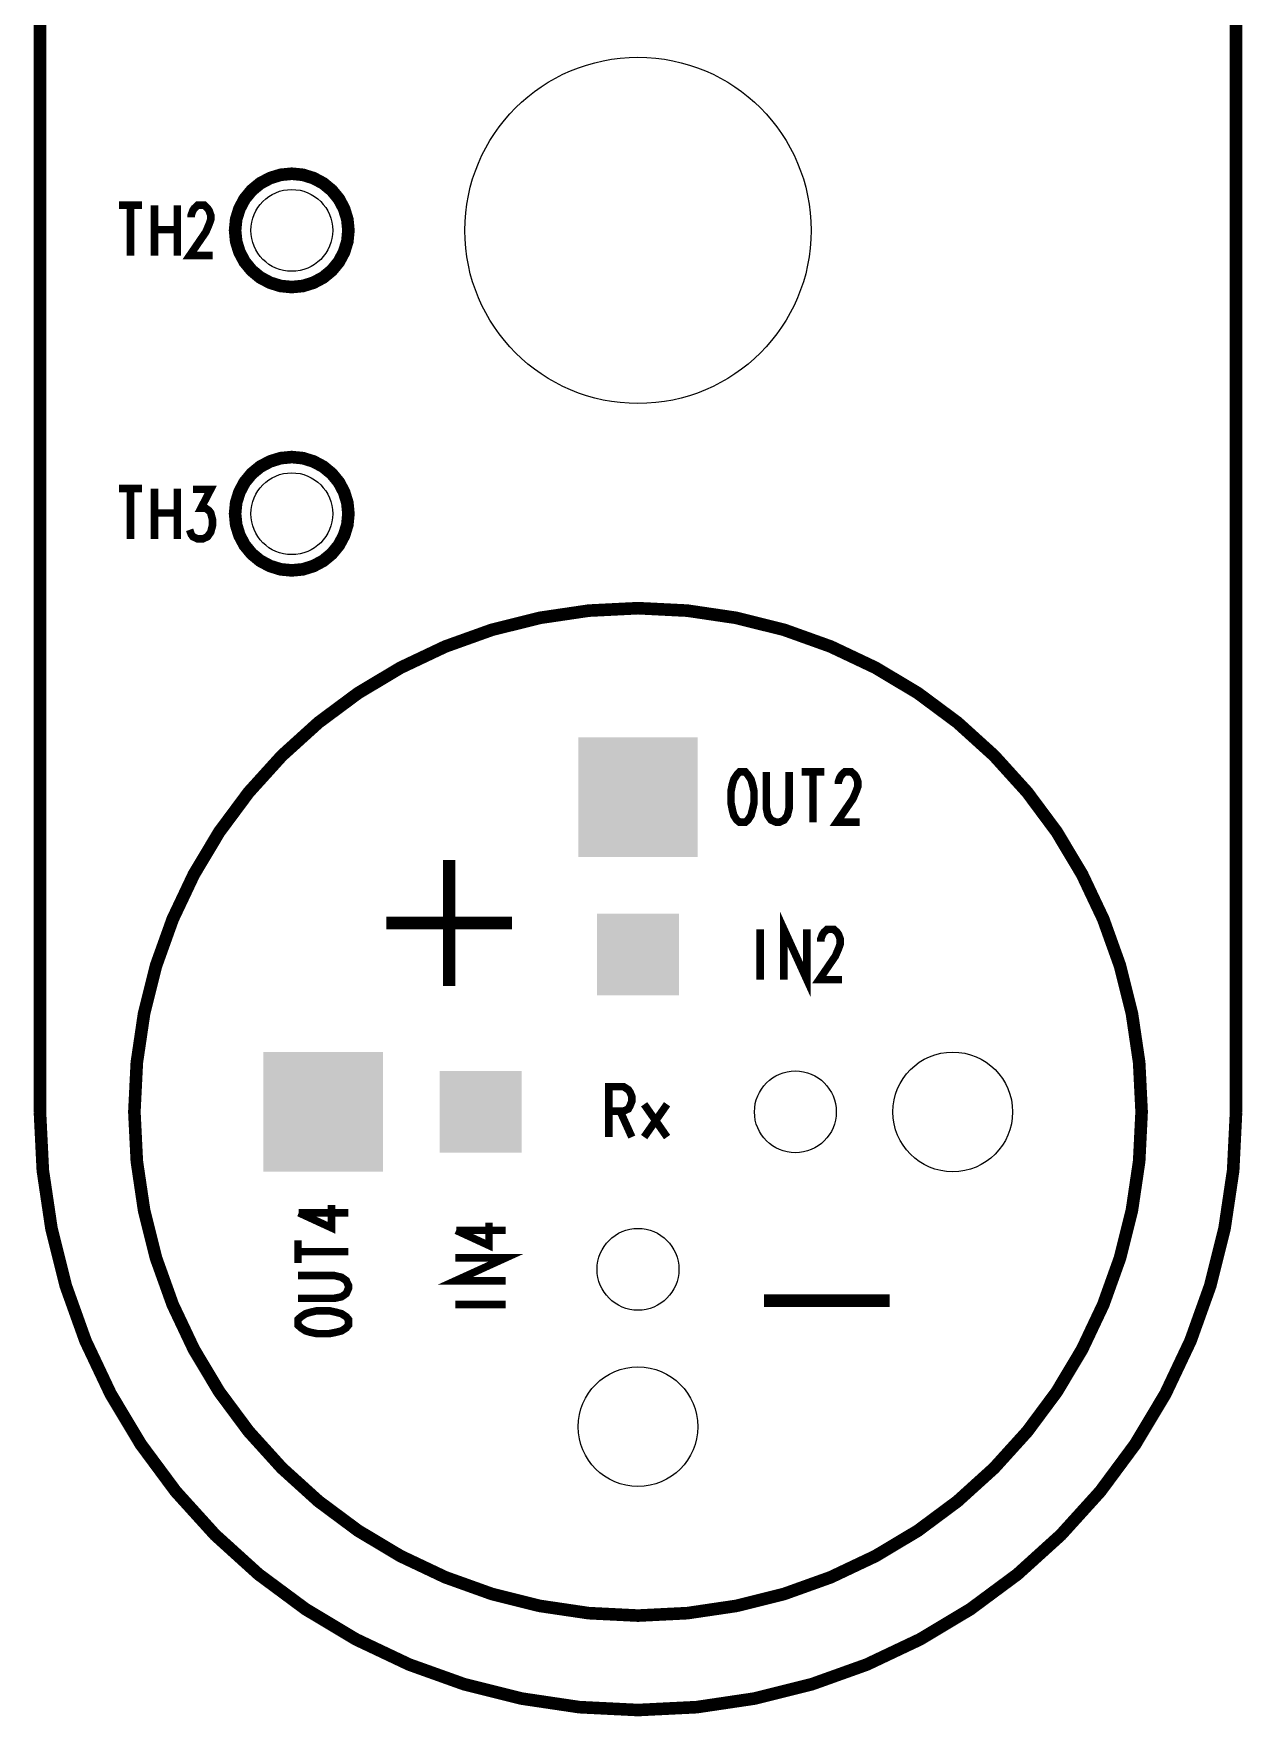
# Model space of a CAD drawing. Extents: x -0.1 to 19.1, y -0.1 to 48.8.
# Drawn here: x -0.1 to 19.1, y -0.1 to 26.62 of the extents above; entities that cross this region are included whole.
import ezdxf

# ---------------------------------------------------------------- set-up
doc = ezdxf.new("R2010")
doc.units = 0
doc.layers.get('0').update_dxf_attribs({"linetype": 'CONTINUOUS'})
doc.layers.add('07_ASSY1_GBR', color=7, linetype='CONTINUOUS')

# ---------------------------------------------------------------- blocks, each defined once
blk = doc.blocks.new('SQUARE_12')
blk.add_solid([(0.95, 0.95), (0.95, -0.95), (-0.95, 0.95), (-0.95, -0.95)])
blk = doc.blocks.new('ROUND_13')
blk.add_circle((0, 0), 0.65)
blk = doc.blocks.new('SQUARE_14')
blk.add_solid([(0.65, 0.65), (0.65, -0.65), (-0.65, 0.65), (-0.65, -0.65)])
blk = doc.blocks.new('ROUND_15')
blk.add_circle((0, 0), 2.75)
blk = doc.blocks.new('ROUND_16')
blk.add_circle((0, 0), 0.95)

msp = doc.modelspace()

# ---------------------------------------------------------------- linework, layer by layer
at = {"layer": '07_ASSY1_GBR'}
for points, const_width in [([(0, 37.5), (0, 9.5)], 0.2), ([(19, 37.5), (19, 9.5)], 0.2), ([(3.1, 23.5), (3.117, 23.324), (3.169, 23.156), (3.252, 23), (3.364, 22.864), (3.5, 22.752), (3.656, 22.669), (3.824, 22.617), (4, 22.6), (4.176, 22.617), (4.344, 22.669), (4.5, 22.752), (4.636, 22.864), (4.748, 23), (4.831, 23.156), (4.883, 23.324), (4.9, 23.5), (4.883, 23.676), (4.831, 23.844), (4.748, 24), (4.636, 24.136), (4.5, 24.248), (4.344, 24.331), (4.176, 24.383), (4, 24.4), (3.824, 24.383), (3.656, 24.331), (3.5, 24.248), (3.364, 24.136), (3.252, 24), (3.169, 23.844), (3.117, 23.676), (3.1, 23.5)], 0.2), ([(1.258, 23.9), (1.622, 23.9)], 0.12), ([(1.44, 23.9), (1.44, 23.1)], 0.12), ([(1.818, 23.9), (1.818, 23.1)], 0.12), ([(2.182, 23.9), (2.182, 23.1)], 0.12), ([(2.403, 23.706), (2.403, 23.742), (2.429, 23.815), (2.454, 23.852), (2.505, 23.9), (2.611, 23.9), (2.662, 23.852), (2.687, 23.815), (2.713, 23.742), (2.713, 23.67), (2.687, 23.597), (2.636, 23.476), (2.378, 23.1), (2.742, 23.1)], 0.12), ([(1.818, 23.512), (2.182, 23.512)], 0.12), ([(3.1, 19), (3.117, 18.824), (3.169, 18.656), (3.252, 18.5), (3.364, 18.364), (3.5, 18.252), (3.656, 18.169), (3.824, 18.117), (4, 18.1), (4.176, 18.117), (4.344, 18.169), (4.5, 18.252), (4.636, 18.364), (4.748, 18.5), (4.831, 18.656), (4.883, 18.824), (4.9, 19), (4.883, 19.176), (4.831, 19.344), (4.748, 19.5), (4.636, 19.636), (4.5, 19.748), (4.344, 19.831), (4.176, 19.883), (4, 19.9), (3.824, 19.883), (3.656, 19.831), (3.5, 19.748), (3.364, 19.636), (3.252, 19.5), (3.169, 19.344), (3.117, 19.176), (3.1, 19)], 0.2), ([(1.258, 19.4), (1.622, 19.4)], 0.12), ([(1.44, 19.4), (1.44, 18.6)], 0.12), ([(1.818, 19.4), (1.818, 18.6)], 0.12), ([(2.182, 19.4), (2.182, 18.6)], 0.12), ([(2.429, 19.388), (2.713, 19.388), (2.556, 19.085), (2.636, 19.085), (2.687, 19.048), (2.713, 19.012), (2.742, 18.903), (2.742, 18.818), (2.713, 18.709), (2.662, 18.636), (2.585, 18.6), (2.505, 18.6), (2.429, 18.636), (2.403, 18.673), (2.378, 18.745)], 0.12), ([(1.818, 19.012), (2.182, 19.012)], 0.12), ([(17.5, 9.5), (17.461, 10.284), (17.346, 11.061), (17.156, 11.822), (16.891, 12.561), (16.555, 13.271), (16.152, 13.945), (15.684, 14.575), (15.157, 15.157), (14.575, 15.684), (13.945, 16.152), (13.271, 16.555), (12.561, 16.891), (11.822, 17.156), (11.061, 17.346), (10.284, 17.461), (9.5, 17.5), (8.716, 17.461), (7.939, 17.346), (7.178, 17.156), (6.439, 16.891), (5.729, 16.555), (5.055, 16.152), (4.425, 15.684), (3.843, 15.157), (3.316, 14.575), (2.848, 13.945), (2.445, 13.271), (2.109, 12.561), (1.844, 11.822), (1.654, 11.061), (1.539, 10.284), (1.5, 9.5), (1.539, 8.716), (1.654, 7.939), (1.844, 7.178), (2.109, 6.439), (2.445, 5.729), (2.848, 5.055), (3.316, 4.425), (3.843, 3.843), (4.425, 3.316), (5.055, 2.848), (5.729, 2.445), (6.439, 2.109), (7.178, 1.844), (7.939, 1.654), (8.716, 1.539), (9.5, 1.5), (10.284, 1.539), (11.061, 1.654), (11.822, 1.844), (12.561, 2.109), (13.271, 2.445), (13.945, 2.848), (14.575, 3.316), (15.157, 3.843), (15.684, 4.425), (16.152, 5.055), (16.555, 5.729), (16.891, 6.439), (17.156, 7.178), (17.346, 7.939), (17.461, 8.716), (17.5, 9.5)], 0.2), ([(9.5, 17.5), (8.716, 17.461), (7.939, 17.346), (7.178, 17.156), (6.439, 16.891), (5.729, 16.555), (5.055, 16.152), (4.425, 15.684), (3.843, 15.157), (3.316, 14.575), (2.848, 13.945), (2.445, 13.271), (2.109, 12.561), (1.844, 11.822), (1.654, 11.061), (1.539, 10.284), (1.5, 9.5), (1.539, 8.716), (1.654, 7.939), (1.844, 7.178), (2.109, 6.439), (2.445, 5.729), (2.848, 5.055), (3.316, 4.425), (3.843, 3.843), (4.425, 3.316), (5.055, 2.848), (5.729, 2.445), (6.439, 2.109), (7.178, 1.844), (7.939, 1.654), (8.716, 1.539), (9.5, 1.5), (10.284, 1.539), (11.061, 1.654), (11.822, 1.844), (12.561, 2.109), (13.271, 2.445), (13.945, 2.848), (14.575, 3.316), (15.157, 3.843), (15.684, 4.425), (16.152, 5.055), (16.555, 5.729), (16.891, 6.439), (17.156, 7.178), (17.346, 7.939), (17.461, 8.716), (17.5, 9.5), (17.461, 10.284), (17.346, 11.061), (17.156, 11.822), (16.891, 12.561), (16.555, 13.271), (16.152, 13.945), (15.684, 14.575), (15.157, 15.157), (14.575, 15.684), (13.945, 16.152), (13.271, 16.555), (12.561, 16.891), (11.822, 17.156), (11.061, 17.346), (10.284, 17.461), (9.5, 17.5)], 0.2), ([(9.5, 17.505), (9.5, 17.504), (9.5, 17.503), (9.5, 17.501), (9.5, 17.499), (9.5, 17.497), (9.5, 17.496), (9.5, 17.495), (9.5, 17.496), (9.5, 17.497), (9.5, 17.499), (9.5, 17.501), (9.5, 17.503), (9.5, 17.504), (9.5, 17.505)], 0.01), ([(9.5, 17.503), (9.5, 17.504), (9.5, 17.505), (9.5, 17.504), (9.5, 17.503), (9.5, 17.502), (9.5, 17.501), (9.5, 17.5), (9.5, 17.495)], 0.01), ([(9.5, 17.505), (9.5, 17.504), (9.5, 17.503), (9.5, 17.501), (9.5, 17.499), (9.5, 17.497), (9.5, 17.496), (9.5, 17.495), (9.5, 17.496), (9.5, 17.497), (9.5, 17.499), (9.5, 17.501), (9.5, 17.503), (9.5, 17.504), (9.5, 17.505)], 0.01), ([(9.5, 17.505), (9.5, 17.495)], 0.01), ([(9.5, 17.505), (9.5, 17.498)], 0.01), ([(9.5, 17.505), (9.5, 17.495), (9.5, 17.505), (9.5, 17.495), (9.5, 17.505)], 0.01), ([(9.5, 17.503), (9.5, 17.504), (9.5, 17.505), (9.5, 17.504), (9.5, 17.503), (9.5, 17.502), (9.5, 17.501), (9.5, 17.5), (9.5, 17.495)], 0.01), ([(9.5, 17.505), (9.5, 17.495), (9.5, 17.505), (9.5, 17.495), (9.5, 17.505)], 0.01), ([(9.5, 17.505), (9.5, 17.495)], 0.01), ([(9.5, 17.505), (9.5, 17.498)], 0.01), ([(11.113, 14.9), (11.069, 14.852), (11.022, 14.779), (11, 14.706), (10.978, 14.597), (10.978, 14.403), (11, 14.294), (11.022, 14.209), (11.069, 14.136), (11.113, 14.1), (11.204, 14.1), (11.247, 14.136), (11.295, 14.209), (11.317, 14.294), (11.342, 14.403), (11.342, 14.597), (11.317, 14.706), (11.295, 14.779), (11.247, 14.852), (11.204, 14.9), (11.113, 14.9)], 0.12), ([(11.538, 14.9), (11.538, 14.33), (11.563, 14.209), (11.614, 14.136), (11.695, 14.1), (11.745, 14.1), (11.822, 14.136), (11.873, 14.209), (11.902, 14.33), (11.902, 14.9)], 0.12), ([(12.098, 14.9), (12.462, 14.9)], 0.12), ([(12.28, 14.9), (12.28, 14.1)], 0.12), ([(12.683, 14.706), (12.683, 14.742), (12.709, 14.815), (12.734, 14.852), (12.785, 14.9), (12.891, 14.9), (12.942, 14.852), (12.967, 14.815), (12.993, 14.742), (12.993, 14.67), (12.967, 14.597), (12.916, 14.476), (12.658, 14.1), (13.022, 14.1)], 0.12), ([(6.5, 13.5), (6.5, 11.5)], 0.2), ([(5.5, 12.5), (7.5, 12.5)], 0.2), ([(11.818, 11.6), (11.818, 12.4), (12.182, 11.6), (12.182, 12.4)], 0.12), ([(11.44, 12.4), (11.44, 11.6)], 0.12), ([(12.403, 12.206), (12.403, 12.242), (12.429, 12.315), (12.454, 12.352), (12.505, 12.4), (12.611, 12.4), (12.662, 12.352), (12.687, 12.315), (12.713, 12.242), (12.713, 12.17), (12.687, 12.097), (12.636, 11.976), (12.378, 11.6), (12.742, 11.6)], 0.12), ([(9.038, 9.1), (9.038, 9.9), (9.271, 9.9), (9.347, 9.852), (9.373, 9.815), (9.402, 9.742), (9.402, 9.67), (9.373, 9.597), (9.347, 9.548), (9.271, 9.512), (9.038, 9.512)], 0.12), ([(9.962, 9.621), (9.598, 9.1)], 0.12), ([(9.598, 9.621), (9.962, 9.1)], 0.12), ([(19, 9.5), (18.954, 8.569), (18.817, 7.647), (18.591, 6.742), (18.277, 5.865), (17.878, 5.022), (17.399, 4.222), (16.844, 3.473), (16.218, 2.782), (15.527, 2.156), (14.778, 1.601), (13.978, 1.122), (13.135, 0.723), (12.258, 0.409), (11.353, 0.183), (10.431, 0.046), (9.5, 0), (8.569, 0.046), (7.647, 0.183), (6.742, 0.409), (5.865, 0.723), (5.022, 1.122), (4.222, 1.601), (3.473, 2.156), (2.782, 2.782), (2.156, 3.473), (1.601, 4.222), (1.122, 5.022), (0.723, 5.865), (0.409, 6.742), (0.183, 7.647), (0.046, 8.569), (0, 9.5)], 0.2), ([(9.216, 9.512), (9.402, 9.1)], 0.12), ([(4.112, 7.898), (4.633, 7.658), (4.633, 8.022)], 0.12), ([(4.112, 7.898), (4.9, 7.898)], 0.12), ([(6.612, 7.618), (7.133, 7.378), (7.133, 7.742)], 0.12), ([(4.1, 7.098), (4.1, 7.462)], 0.12), ([(6.612, 7.618), (7.4, 7.618)], 0.12), ([(4.1, 7.28), (4.9, 7.28)], 0.12), ([(7.4, 6.818), (6.6, 6.818), (7.4, 7.182), (6.6, 7.182)], 0.12), ([(4.1, 6.538), (4.67, 6.538), (4.791, 6.563), (4.864, 6.614), (4.9, 6.695), (4.9, 6.745), (4.864, 6.822), (4.791, 6.873), (4.67, 6.902), (4.1, 6.902)], 0.12), ([(6.6, 6.44), (7.4, 6.44)], 0.12), ([(11.5, 6.5), (13.5, 6.5)], 0.2), ([(4.1, 6.113), (4.148, 6.069), (4.221, 6.022), (4.294, 6), (4.403, 5.978), (4.597, 5.978), (4.706, 6), (4.791, 6.022), (4.864, 6.069), (4.9, 6.113), (4.9, 6.204), (4.864, 6.247), (4.791, 6.295), (4.706, 6.317), (4.597, 6.342), (4.403, 6.342), (4.294, 6.317), (4.221, 6.295), (4.148, 6.247), (4.1, 6.204), (4.1, 6.113)], 0.12)]:
    msp.add_lwpolyline(points, dxfattribs=dict(at, const_width=const_width))

# ---------------------------------------------------------------- block references
for name, p in [('ROUND_15', (9.5, 23.5)), ('ROUND_13', (4, 23.5)), ('ROUND_13', (4, 19)), ('SQUARE_12', (9.5, 14.5)), ('SQUARE_14', (9.5, 12)), ('SQUARE_12', (4.5, 9.5)), ('ROUND_16', (14.5, 9.5)), ('SQUARE_14', (7, 9.5)), ('ROUND_13', (12, 9.5)), ('ROUND_13', (9.5, 7)), ('ROUND_16', (9.5, 4.5))]:
    msp.add_blockref(name, p, dxfattribs=at)

doc.saveas('drawing.dxf')
